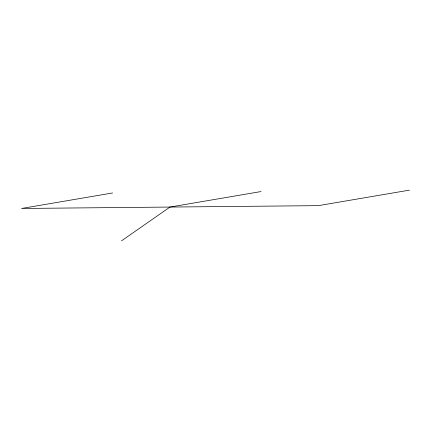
<?xml version="1.0" encoding="UTF-8"?>
<svg xmlns="http://www.w3.org/2000/svg" width="431" height="431" viewBox="0 0 431 431"><rect width="100%" height="100%" fill="white"/><g stroke="black" fill="none" stroke-linecap="round" stroke-linejoin="round"><path stroke-width="0.65" d="M121.499 240.859L169.954 207.058L261.046 191.553M112.636 192.964L21.55 208.469L318.364 205.646L409.45 190.141"/></g></svg>
